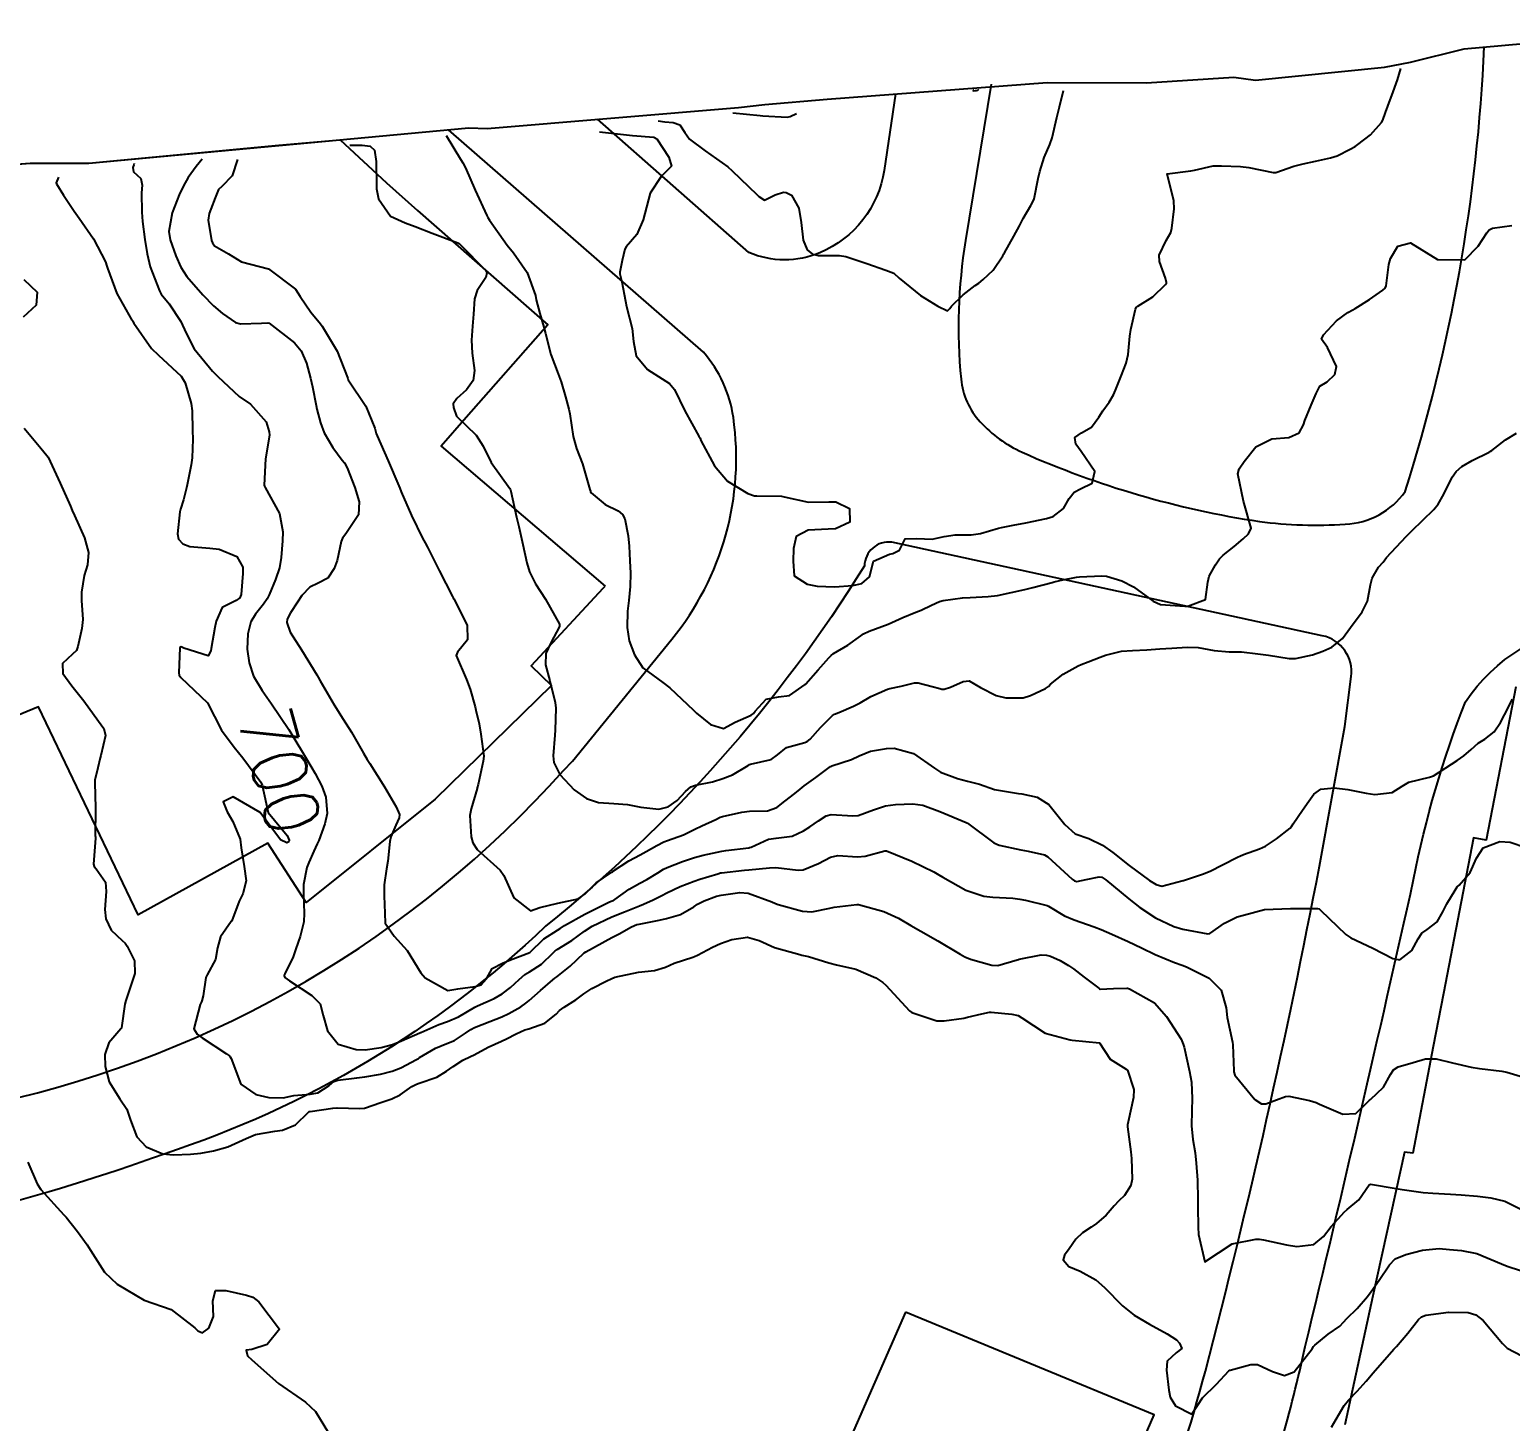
# Model space of a CAD drawing. Header units: metres. Extents: x 286371 to 293043, y 7462578 to 7466404.
# Drawn here: x 291267 to 291376, y 7463682.2 to 7463784.6 of the extents above; entities that cross this region are included whole.
import ezdxf
from ezdxf.enums import TextEntityAlignment as Align

# ---------------------------------------------------------------- set-up
doc = ezdxf.new("R2010")
doc.units = ezdxf.units.M
doc.header["$MEASUREMENT"] = 0
for name, color, linetype in [('Area', 45, 'Continuous'), ('Cotas', 45, 'Continuous'), ('Curvas de Nivel 1m', 11, 'Continuous'), ('Curvas de Nivel 5m', 15, 'Continuous'), ('Edificações', 30, 'Continuous'), ('Vias primárias', 230, 'Continuous')]:
    doc.layers.add(name, color=color, linetype=linetype)
doc.styles.add('Style-STANDARD', font='STANDARD.shx')

msp = doc.modelspace()

# ---------------------------------------------------------------- linework, layer by layer
at = {"layer": 'Area'}
msp.add_polyline3d([(291177.99, 7463755.3, 720.68), (291195.44, 7463761.86, 708.44), (291198.06, 7463763.3, 708.47), (291201.46, 7463764.35, 708.43), (291210.05, 7463766.43, 708.09), (291220.2, 7463768.54, 711.62), (291235.73, 7463771.09, 707.14), (291245.1, 7463772.67, 703.83), (291251.28, 7463773.48, 703.23), (291267.05, 7463774.76, 705.92), (291271.36, 7463774.76, 703.88), (291299.34, 7463777.35, 695.98), (291300.67, 7463777.3, 695.84), (291319.17, 7463778.84, 693.66), (291321.1, 7463779.07, 693.62), (291325.69, 7463779.45, 693.62), (291341.89, 7463780.68, 694.04), (291349.18, 7463780.66, 699.95), (291355.61, 7463781.08, 694.32), (291357.21, 7463780.85, 694.35), (291366.71, 7463781.82, 704.89), (291368.6, 7463782.18, 695.73), (291372.57, 7463783.17, 702), (291388.48, 7463784.57, 697.97)], dxfattribs=at)
at = {"layer": 'Curvas de Nivel 1m', "flags": 128}
for points, elevation in [([(291313.26, 7463777.85), (291313.76, 7463777.79), (291314.35, 7463777.73), (291314.85, 7463777.58), (291315.23, 7463777.01), (291315.57, 7463776.51), (291316.72, 7463775.65), (291318.38, 7463774.47), (291318.7, 7463774.19), (291320.53, 7463772.44), (291320.67, 7463772.3), (291321.08, 7463772.02), (291321.86, 7463772.42), (291322.47, 7463772.61), (291322.68, 7463772.6), (291323.07, 7463772.4), (291323.6, 7463771.45), (291323.79, 7463770.39), (291323.92, 7463769.09), (291324.21, 7463768.38), (291324.61, 7463768.05), (291325.02, 7463767.96), (291326.61, 7463767.95), (291327.06, 7463767.89), (291328.6, 7463767.37), (291330.02, 7463766.87), (291330.59, 7463766.66), (291330.98, 7463766.28), (291332.57, 7463765.02), (291333.83, 7463764.24), (291334.55, 7463763.89), (291334.72, 7463764.05), (291334.84, 7463764.22), (291335.7, 7463765.07), (291336.58, 7463765.74), (291336.84, 7463765.93), (291337.18, 7463766.19), (291337.9, 7463766.87), (291338.61, 7463767.93), (291338.69, 7463768.08), (291338.74, 7463768.16), (291339.42, 7463769.37), (291339.85, 7463770.15), (291340.12, 7463770.67), (291340.67, 7463771.64), (291340.85, 7463771.96), (291340.92, 7463772.13), (291341.22, 7463773.61), (291341.33, 7463774.13), (291341.67, 7463775.17), (291342.07, 7463776.11), (291342.25, 7463776.6), (291342.6, 7463778.11), (291342.78, 7463778.89), (291343.09, 7463780.09)], 694), ([(291336.49, 7463780.13), (291336.45, 7463780.11), (291336.44, 7463780.08), (291336.57, 7463780.09), (291336.68, 7463780.09), (291336.79, 7463780.11), (291336.83, 7463780.16), (291336.84, 7463780.19)], 693), ([(291318.76, 7463778.46), (291320.76, 7463778.26), (291320.95, 7463778.24), (291322.76, 7463778.14), (291322.98, 7463778.18), (291323.43, 7463778.39)], 693), ([(291297.67, 7463776.79), (291298.72, 7463775.05), (291298.88, 7463774.77), (291299.08, 7463774.4), (291299.79, 7463772.76), (291300.66, 7463770.89), (291300.72, 7463770.74), (291300.84, 7463770.56), (291302.15, 7463768.72), (291302.61, 7463768.15), (291303.62, 7463766.7), (291304.23, 7463765.02), (291304.28, 7463764.69), (291304.54, 7463763.69), (291304.85, 7463762.68), (291304.96, 7463762.23), (291305.36, 7463760.67), (291305.89, 7463759.25), (291306.12, 7463758.66), (291306.45, 7463757.57), (291306.69, 7463756.65), (291306.77, 7463756.31), (291307.01, 7463754.65), (291307.26, 7463753.77), (291307.68, 7463752.63), (291308.24, 7463750.74), (291308.27, 7463750.63), (291308.29, 7463750.57), (291308.34, 7463750.49), (291309.35, 7463749.63), (291310.32, 7463749.18), (291310.64, 7463748.91), (291310.8, 7463748.59), (291311.05, 7463747.33), (291311.12, 7463746.58), (291311.18, 7463745.49), (291311.22, 7463744.58), (291311.21, 7463743.61), (291311.09, 7463742.58), (291311, 7463741.79), (291310.97, 7463740.58), (291311.13, 7463739.62), (291311.52, 7463738.57), (291312.14, 7463737.62), (291313.59, 7463736.54), (291314.12, 7463736.16), (291315.87, 7463734.51), (291316.09, 7463734.3), (291317.12, 7463733.45), (291318.07, 7463733.17), (291318.92, 7463733.62), (291320.09, 7463734.14), (291320.28, 7463734.26), (291320.4, 7463734.44), (291321.21, 7463735.33), (291322.11, 7463735.49), (291322.91, 7463735.6), (291324.07, 7463736.39), (291324.1, 7463736.41), (291324.12, 7463736.44), (291325.03, 7463737.48), (291325.81, 7463738.36), (291325.98, 7463738.54), (291326.16, 7463738.67), (291327.22, 7463739.29), (291328.18, 7463739.98), (291328.37, 7463740.13), (291328.78, 7463740.32), (291330.19, 7463740.84), (291331.26, 7463741.33), (291332.21, 7463741.73), (291332.6, 7463741.86), (291333.37, 7463742.24), (291333.95, 7463742.5), (291334.22, 7463742.57), (291335.66, 7463742.77), (291336.22, 7463742.81), (291337.53, 7463742.87), (291338.23, 7463742.95), (291339.22, 7463743.16), (291340.23, 7463743.39), (291340.83, 7463743.53), (291342.24, 7463743.91), (291342.39, 7463743.95), (291343.04, 7463744.09), (291344.03, 7463744.29), (291344.25, 7463744.31), (291345.91, 7463744.39), (291346.25, 7463744.36), (291347.37, 7463744.03), (291348.24, 7463743.58), (291349.68, 7463742.54), (291350.22, 7463742.28), (291352.01, 7463742.16), (291352.22, 7463742.17), (291353.52, 7463742.64), (291353.71, 7463743.93), (291353.81, 7463744.38), (291354.26, 7463745.21), (291354.55, 7463745.64), (291354.83, 7463745.92), (291355.65, 7463746.54), (291356.29, 7463747.11), (291356.69, 7463747.49), (291356.88, 7463747.89), (291356.33, 7463749.89), (291355.92, 7463751.9), (291356.01, 7463752.26), (291356.38, 7463752.81), (291357.23, 7463753.88), (291358.4, 7463754.48), (291359.66, 7463754.58), (291360.41, 7463754.91), (291360.73, 7463755.51), (291360.84, 7463755.82), (291361.3, 7463756.95), (291361.66, 7463757.81), (291361.93, 7463758.34), (291362.47, 7463758.67), (291363.05, 7463759.21), (291363.16, 7463759.78), (291362.51, 7463761.2), (291362.07, 7463761.8), (291362.2, 7463762.12), (291362.52, 7463762.46), (291363.17, 7463763.15), (291364, 7463763.77), (291364.36, 7463763.95), (291364.55, 7463764.05), (291365.59, 7463764.72), (291366.57, 7463765.4), (291366.75, 7463765.55), (291366.82, 7463765.73), (291367.02, 7463767.3), (291367.13, 7463767.73), (291367.69, 7463768.65), (291368.62, 7463768.88), (291370.6, 7463767.67), (291372.6, 7463767.64), (291373.6, 7463768.65), (291374.23, 7463769.62), (291374.41, 7463769.85), (291374.64, 7463769.96), (291376.07, 7463770.16)], 696), ([(291290.58, 7463776.06), (291291.49, 7463776.07), (291292.08, 7463775.99), (291292.38, 7463775.7), (291292.52, 7463774.87), (291292.53, 7463773.03), (291292.53, 7463772.87), (291292.67, 7463772.12), (291293.56, 7463770.85), (291294.65, 7463770.36), (291295.37, 7463770.1), (291296.64, 7463769.61), (291298.51, 7463768.9), (291298.62, 7463768.83), (291298.7, 7463768.77), (291300.59, 7463766.85), (291300.65, 7463766.74), (291300.66, 7463766.67), (291300.58, 7463766.33), (291299.94, 7463765.38), (291299.75, 7463764.76), (291299.66, 7463763.63), (291299.59, 7463762.76), (291299.53, 7463761.74), (291299.57, 7463760.76), (291299.74, 7463759.49), (291299.65, 7463758.76), (291299.15, 7463758.07), (291298.44, 7463757.43), (291298.18, 7463757.04), (291298.19, 7463756.78), (291298.42, 7463756.14), (291299.87, 7463754.75), (291300.39, 7463753.94), (291300.97, 7463752.74), (291302.35, 7463750.81), (291302.4, 7463750.71), (291302.43, 7463750.63), (291302.84, 7463748.71), (291303, 7463748.01), (291303.31, 7463746.7), (291303.6, 7463745.36), (291303.79, 7463744.69), (291304.24, 7463743.8), (291304.97, 7463742.67), (291306.01, 7463740.84), (291306.01, 7463740.66), (291305.37, 7463739.47), (291304.99, 7463738.67), (291304.98, 7463737.84), (291305.28, 7463736.67), (291305.69, 7463735.07), (291305.74, 7463734.66), (291305.69, 7463733.04), (291305.66, 7463732.66), (291305.54, 7463731.16), (291305.59, 7463730.66), (291306.02, 7463729.79), (291307.08, 7463728.64), (291307.99, 7463728.01), (291308.88, 7463727.72), (291309.99, 7463727.64), (291311, 7463727.57), (291311.99, 7463727.38), (291313.3, 7463727.23), (291313.99, 7463727.39), (291314.65, 7463727.86), (291315.27, 7463728.52), (291315.65, 7463728.87), (291316.01, 7463729), (291317.25, 7463729.25), (291318.02, 7463729.48), (291318.73, 7463729.76), (291319.87, 7463730.45), (291319.97, 7463730.51), (291320.04, 7463730.53), (291321.58, 7463730.88), (291322.05, 7463731.23), (291322.69, 7463731.76), (291324.06, 7463732.14), (291324.23, 7463732.21), (291324.44, 7463732.38), (291325.2, 7463733.24), (291326.09, 7463734.12), (291326.23, 7463734.21), (291326.54, 7463734.35), (291327.62, 7463734.81), (291328.11, 7463735.06), (291328.91, 7463735.52), (291330.12, 7463736.06), (291330.3, 7463736.11), (291331.13, 7463736.28), (291332.13, 7463736.51), (291332.38, 7463736.51), (291333.43, 7463736.24), (291333.99, 7463736.1), (291334.12, 7463736.06), (291334.29, 7463736.06), (291334.77, 7463736.21), (291335.7, 7463736.63), (291336.13, 7463736.68), (291336.98, 7463736.18), (291338.12, 7463735.59), (291338.84, 7463735.43), (291340.11, 7463735.43), (291340.66, 7463735.58), (291341.75, 7463736.11), (291341.97, 7463736.26), (291342.13, 7463736.42), (291343.06, 7463737.17), (291344.15, 7463737.77), (291344.37, 7463737.86), (291344.89, 7463738.06), (291345.79, 7463738.42), (291346.16, 7463738.55), (291347.35, 7463738.84), (291348.17, 7463738.9), (291349.22, 7463738.95), (291350.17, 7463739.03), (291351.06, 7463739.08), (291352.17, 7463739.15), (291353, 7463739.11), (291354.17, 7463738.91), (291355.27, 7463738.8), (291356.17, 7463738.79), (291357.39, 7463738.66), (291358.16, 7463738.56), (291359.68, 7463738.32), (291360.16, 7463738.31), (291361.39, 7463738.59), (291362.17, 7463738.84), (291362.83, 7463739.14), (291363.6, 7463739.78), (291364.2, 7463740.58), (291365.05, 7463741.75), (291365.45, 7463742.52), (291365.67, 7463743.74), (291365.78, 7463744.21), (291366.26, 7463745.04), (291366.59, 7463745.41), (291366.85, 7463745.73), (291368.3, 7463747.28), (291368.72, 7463747.7), (291370.33, 7463749.28), (291370.65, 7463749.67), (291371.07, 7463750.39), (291371.68, 7463751.65), (291371.96, 7463752.06), (291372.38, 7463752.43), (291373.14, 7463752.87), (291374.39, 7463753.48), (291374.48, 7463753.53), (291374.59, 7463753.61), (291375.6, 7463754.4), (291376.41, 7463754.89)], 697), ([(291279.72, 7463775.05), (291279.27, 7463774.5), (291278.69, 7463773.69), (291278.34, 7463773.08), (291278.01, 7463772.42), (291277.49, 7463771.1), (291277.26, 7463769.73), (291277.35, 7463769.1), (291277.77, 7463767.93), (291278.15, 7463767.09), (291278.58, 7463766.4), (291279.75, 7463765.07), (291280.55, 7463764.25), (291281.2, 7463763.7), (291282.17, 7463763.03), (291282.53, 7463762.92), (291284.07, 7463762.99), (291284.53, 7463763.01), (291284.64, 7463762.98), (291286.51, 7463761.53), (291286.98, 7463760.95), (291287.39, 7463760.03), (291287.69, 7463758.94), (291287.82, 7463758.3), (291288.09, 7463756.93), (291288.15, 7463756.65), (291288.41, 7463755.65), (291288.68, 7463754.92), (291289.31, 7463753.84), (291290.02, 7463752.9), (291290.17, 7463752.7), (291290.37, 7463752.33), (291290.95, 7463750.89), (291291.27, 7463749.83), (291291.21, 7463748.89), (291290.29, 7463747.48), (291290.03, 7463747.16), (291289.94, 7463746.91), (291289.64, 7463745.53), (291289.43, 7463744.92), (291288.95, 7463744.22), (291288.24, 7463743.86), (291287.63, 7463743.55), (291287.04, 7463742.95), (291286.72, 7463742.45), (291286.2, 7463741.66), (291285.97, 7463741.2), (291285.93, 7463740.97), (291286.18, 7463740.26), (291287.01, 7463738.95), (291288.14, 7463737.11), (291288.24, 7463736.93), (291288.4, 7463736.66), (291289.42, 7463734.91), (291290.09, 7463733.85), (291290.69, 7463732.9), (291291.59, 7463731.34), (291291.86, 7463730.88), (291292.04, 7463730.59), (291293.12, 7463728.86), (291293.98, 7463727.39), (291294.23, 7463726.84), (291294.21, 7463726.6), (291293.96, 7463726.06), (291293.6, 7463725.2), (291293.51, 7463724.85), (291293.36, 7463723.41), (291293.28, 7463722.85), (291293.09, 7463721.66), (291293.11, 7463720.86), (291293.15, 7463719.57), (291293.18, 7463718.85), (291293.84, 7463717.88), (291294.8, 7463716.83), (291295.8, 7463715.2), (291296.12, 7463714.81), (291297.78, 7463713.88), (291298.53, 7463714.02), (291299.79, 7463714.18), (291300.23, 7463714.3), (291300.64, 7463714.74), (291301.04, 7463715.5), (291301.81, 7463715.9), (291302.39, 7463716.14), (291303.82, 7463716.69), (291304.84, 7463717.68), (291305.85, 7463718.33), (291306.06, 7463718.46), (291306.37, 7463718.66), (291307.87, 7463719.5), (291309.68, 7463720.4), (291309.88, 7463720.49), (291309.96, 7463720.52), (291310.08, 7463720.59), (291311.12, 7463721.35), (291311.9, 7463721.79), (291312.42, 7463722.05), (291313.24, 7463722.54), (291313.65, 7463722.81), (291313.92, 7463722.94), (291315.06, 7463723.38), (291315.93, 7463723.67), (291316.58, 7463723.85), (291317.94, 7463724.13), (291318.23, 7463724.18), (291319.94, 7463724.39), (291319.98, 7463724.4), (291320.09, 7463724.44), (291321.37, 7463725.01), (291321.95, 7463725.09), (291323.12, 7463725.24), (291323.96, 7463725.64), (291324.41, 7463725.94), (291325.06, 7463726.37), (291325.61, 7463726.73), (291325.98, 7463726.84), (291327.59, 7463726.73), (291327.98, 7463726.76), (291329.1, 7463727.19), (291329.99, 7463727.48), (291330.72, 7463727.56), (291331.99, 7463727.63), (291332.72, 7463727.52), (291333.99, 7463727.06), (291335.93, 7463726.25), (291335.97, 7463726.23), (291335.99, 7463726.22), (291336.02, 7463726.2), (291337.95, 7463724.76), (291338.36, 7463724.58), (291339.94, 7463724.24), (291340.47, 7463724.13), (291341.68, 7463723.86), (291341.93, 7463723.72), (291343.73, 7463722.08), (291343.9, 7463721.95), (291344.06, 7463721.92), (291344.76, 7463722.06), (291345.71, 7463722.25), (291345.91, 7463722.22), (291346.19, 7463722.04), (291347.88, 7463720.64), (291348.69, 7463720), (291349.86, 7463719.24), (291351.21, 7463718.6), (291351.85, 7463718.41), (291353.71, 7463718.06), (291353.85, 7463718.09), (291354.92, 7463718.85), (291355.87, 7463719.32), (291356.32, 7463719.43), (291357.87, 7463719.86), (291359.79, 7463719.92), (291359.88, 7463719.92), (291361.77, 7463719.92), (291361.88, 7463719.89), (291361.99, 7463719.8), (291363.85, 7463718.01), (291364.22, 7463717.77), (291365.83, 7463717), (291367.31, 7463716.24), (291367.82, 7463716.15), (291368.7, 7463716.83), (291369.18, 7463717.69), (291369.44, 7463718.1), (291369.85, 7463718.37), (291370.58, 7463718.95), (291370.99, 7463719.67), (291371.29, 7463720.26), (291371.9, 7463721.28), (291372.05, 7463721.51), (291372.19, 7463721.65), (291372.99, 7463722.56), (291373.48, 7463723.63), (291373.95, 7463724.38), (291375.19, 7463724.84), (291375.95, 7463724.81), (291377.09, 7463724.42)], 699), ([(291282.3, 7463775.02), (291281.91, 7463773.82), (291281.16, 7463773.04), (291280.91, 7463772.81), (291280.67, 7463772.19), (291280.35, 7463771.36), (291280.22, 7463771.05), (291280.14, 7463770.55), (291280.39, 7463769.05), (291280.46, 7463768.89), (291280.62, 7463768.66), (291281.65, 7463768.08), (291282.6, 7463767.48), (291284.59, 7463766.98), (291286.57, 7463765.47), (291286.93, 7463764.95), (291287.71, 7463763.78), (291288.41, 7463762.93), (291288.53, 7463762.77), (291289.65, 7463760.91), (291290.39, 7463758.97), (291290.42, 7463758.9), (291290.46, 7463758.81), (291291.76, 7463756.87), (291292.41, 7463755.25), (291292.51, 7463754.86), (291292.58, 7463754.68), (291293.39, 7463752.85), (291294.17, 7463751.01), (291294.24, 7463750.84), (291294.34, 7463750.57), (291295.11, 7463748.82), (291295.93, 7463747.17), (291296.12, 7463746.81), (291296.28, 7463746.5), (291297.15, 7463744.79), (291298.13, 7463742.87), (291298.18, 7463742.78), (291298.22, 7463742.7), (291299.21, 7463740.76), (291299.24, 7463739.69), (291298.49, 7463738.77), (291298.4, 7463738.54), (291299.15, 7463736.76), (291299.42, 7463736.05), (291299.79, 7463734.75), (291299.85, 7463734.51), (291300.08, 7463733.5), (291300.21, 7463732.74), (291300.42, 7463731.13), (291300.39, 7463730.75), (291300.01, 7463729.05), (291299.95, 7463728.81), (291299.94, 7463728.76), (291299.5, 7463727.25), (291299.41, 7463726.76), (291299.51, 7463725.2), (291299.62, 7463724.76), (291299.94, 7463724.26), (291301.64, 7463722.73), (291301.91, 7463722.34), (291302.65, 7463720.71), (291303.87, 7463719.74), (291304.56, 7463720), (291305.88, 7463720.31), (291307.37, 7463720.63), (291307.89, 7463721), (291308.7, 7463721.81), (291309.85, 7463722.6), (291309.89, 7463722.62), (291309.91, 7463722.64), (291311.09, 7463723.42), (291311.93, 7463723.88), (291312.38, 7463724.11), (291313.16, 7463724.55), (291313.67, 7463724.82), (291313.95, 7463724.92), (291315.12, 7463725.35), (291315.96, 7463725.76), (291316.47, 7463726), (291317.5, 7463726.48), (291317.82, 7463726.64), (291317.98, 7463726.69), (291319.42, 7463727.01), (291319.98, 7463727.07), (291321.3, 7463727.11), (291321.99, 7463727.35), (291322.59, 7463727.81), (291323.32, 7463728.39), (291323.7, 7463728.7), (291324.01, 7463728.95), (291324.85, 7463729.55), (291325.94, 7463730.36), (291326, 7463730.39), (291326.03, 7463730.41), (291327.48, 7463730.89), (291328.05, 7463731.16), (291328.87, 7463731.49), (291330.06, 7463731.7), (291330.63, 7463731.71), (291332.05, 7463731.33), (291333.58, 7463730.24), (291334.03, 7463729.96), (291335.29, 7463729.48), (291336.02, 7463729.28), (291336.89, 7463729.06), (291338.01, 7463728.67), (291339.77, 7463728.37), (291340.01, 7463728.35), (291341.15, 7463728.12), (291342, 7463727.57), (291343.19, 7463726.09), (291343.95, 7463725.42), (291344.95, 7463725.06), (291345.94, 7463724.59), (291346.72, 7463724.03), (291347.92, 7463723.09), (291349.41, 7463721.99), (291349.9, 7463721.68), (291350.31, 7463721.57), (291351.79, 7463721.96), (291351.88, 7463721.98), (291351.9, 7463721.99), (291353.38, 7463722.46), (291353.92, 7463722.7), (291354.72, 7463723.12), (291355.93, 7463723.73), (291356.05, 7463723.78), (291356.33, 7463723.89), (291357.51, 7463724.3), (291357.94, 7463724.51), (291358.76, 7463725.05), (291359.76, 7463725.84), (291359.85, 7463725.95), (291359.97, 7463726.14), (291360.66, 7463727.15), (291361.13, 7463727.82), (291361.5, 7463728.32), (291362.01, 7463728.71), (291362.99, 7463728.81), (291364.01, 7463728.68), (291365.35, 7463728.4), (291366, 7463728.31), (291367.27, 7463728.46), (291368.01, 7463728.92), (291368.5, 7463729.22), (291370.02, 7463729.58), (291370.3, 7463729.68), (291372.04, 7463730.81), (291372.53, 7463731.15), (291373.08, 7463731.63), (291373.6, 7463732.08), (291374.07, 7463732.37), (291374.76, 7463732.92), (291375.23, 7463733.6), (291375.52, 7463734.16), (291376.11, 7463735.33)], 698), ([(291269.13, 7463773.71), (291268.97, 7463773.3), (291268.98, 7463773.23), (291269.51, 7463772.39), (291270.28, 7463771.21), (291270.65, 7463770.71), (291271.71, 7463769.19), (291272.6, 7463767.5), (291272.7, 7463767.17), (291272.74, 7463767.02), (291273.42, 7463765.16), (291274.53, 7463763.21), (291274.58, 7463763.14), (291274.69, 7463762.98), (291275.97, 7463761.12), (291276.5, 7463760.63), (291278.17, 7463759.09), (291278.46, 7463758.6), (291278.91, 7463757.08), (291278.97, 7463756.53), (291278.99, 7463755.08), (291279.03, 7463754.44), (291278.98, 7463753.08), (291278.89, 7463752.55), (291278.6, 7463751.08), (291278.55, 7463750.87), (291278.33, 7463749.98), (291278.12, 7463749.29), (291278.07, 7463749.09), (291277.89, 7463747.49), (291277.97, 7463747.09), (291278.28, 7463746.74), (291278.79, 7463746.56), (291280.27, 7463746.43), (291280.97, 7463746.35), (291282.27, 7463745.82), (291282.69, 7463745.02), (291282.71, 7463744.56), (291282.58, 7463743.02), (291282.47, 7463742.77), (291282.22, 7463742.58), (291281.19, 7463742.06), (291280.73, 7463741.05), (291280.65, 7463740.58), (291280.37, 7463739.05), (291280.34, 7463738.87), (291280.16, 7463738.5), (291278.35, 7463739.08), (291278.17, 7463739.16), (291278.1, 7463739.15), (291278.07, 7463739.09), (291277.98, 7463737.25), (291278.01, 7463737.09), (291278.13, 7463736.91), (291280.1, 7463735.05), (291281.12, 7463733.04), (291282.06, 7463731.8), (291282.71, 7463731.01), (291284.02, 7463729.21), (291284.12, 7463728.99), (291284.15, 7463728.86), (291284.56, 7463726.99), (291285.95, 7463725.29), (291286.11, 7463724.96), (291286.09, 7463724.82), (291285.94, 7463724.76), (291285.47, 7463724.97), (291283.98, 7463726.99), (291282, 7463728.13), (291281.26, 7463727.77), (291281.54, 7463727.03), (291281.97, 7463726.32), (291282.51, 7463725.02), (291282.57, 7463724.39), (291282.81, 7463723.01), (291282.95, 7463721.96), (291282.69, 7463721.01), (291282.42, 7463720.47), (291281.9, 7463719.02), (291281.88, 7463718.99), (291281.85, 7463718.96), (291281.05, 7463717.83), (291280.84, 7463717.04), (291280.68, 7463716.18), (291280.08, 7463715.05), (291279.99, 7463714.85), (291279.77, 7463713.49), (291279.69, 7463713.13), (291279.66, 7463713.06), (291279.56, 7463712.85), (291279.1, 7463711.07), (291279.35, 7463710.69), (291279.72, 7463710.41), (291281.49, 7463709.24), (291281.71, 7463709.09), (291281.77, 7463709.02), (291281.83, 7463708.9), (291282.55, 7463707.01), (291283.66, 7463706.24), (291284.62, 7463706.02), (291285.66, 7463706), (291286.45, 7463706.16), (291287.66, 7463706.27), (291288.23, 7463706.36), (291289.06, 7463706.91), (291289.39, 7463707.2), (291289.68, 7463707.29), (291291.1, 7463707.47), (291291.68, 7463707.54), (291292.82, 7463707.73), (291293.69, 7463707.95), (291294.33, 7463708.2), (291295.48, 7463708.82), (291295.62, 7463708.9), (291295.71, 7463708.95), (291296.88, 7463709.64), (291297.72, 7463709.98), (291298.28, 7463710.22), (291299.08, 7463710.76), (291299.47, 7463711.02), (291299.74, 7463711.16), (291300.87, 7463711.62), (291301.75, 7463711.96), (291302.28, 7463712.19), (291303.16, 7463712.7), (291303.51, 7463712.95), (291303.77, 7463713.16), (291304.59, 7463713.88), (291305.5, 7463714.67), (291305.66, 7463714.8), (291305.8, 7463714.9), (291306.78, 7463715.68), (291307.78, 7463716.64), (291307.81, 7463716.65), (291307.82, 7463716.67), (291307.93, 7463716.73), (291309.84, 7463717.78), (291310.38, 7463718.06), (291311.29, 7463718.57), (291311.69, 7463718.74), (291311.86, 7463718.78), (291313.34, 7463719.06), (291313.86, 7463719.18), (291314.89, 7463719.49), (291315.88, 7463720.05), (291316.15, 7463720.23), (291316.65, 7463720.49), (291317.54, 7463720.82), (291317.89, 7463720.9), (291319.26, 7463721.09), (291319.89, 7463721.04), (291321.62, 7463720.42), (291321.88, 7463720.29), (291322.08, 7463720.22), (291323.87, 7463719.72), (291324.57, 7463719.67), (291325.88, 7463719.94), (291326.22, 7463720.01), (291327.88, 7463720.21), (291327.99, 7463720.21), (291329.87, 7463719.69), (291330.94, 7463719.2), (291331.85, 7463718.68), (291332.58, 7463718.25), (291333.83, 7463717.54), (291335.47, 7463716.56), (291335.82, 7463716.37), (291336.25, 7463716.2), (291337.81, 7463715.75), (291338.24, 7463715.73), (291339.67, 7463716.15), (291339.78, 7463716.18), (291339.81, 7463716.19), (291341.43, 7463716.51), (291341.82, 7463716.5), (291342.13, 7463716.42), (291342.84, 7463716.09), (291343.45, 7463715.72), (291343.81, 7463715.48), (291344.61, 7463714.88), (291345.69, 7463714.05), (291345.74, 7463714.01), (291345.78, 7463714), (291346.77, 7463714.03), (291347.74, 7463714.06), (291347.78, 7463714.06), (291347.93, 7463714.01), (291349.77, 7463712.98), (291350.67, 7463711.97), (291351.73, 7463710.32), (291351.89, 7463709.95), (291351.96, 7463709.71), (291352.36, 7463707.94), (291352.49, 7463707.14), (291352.55, 7463705.94), (291352.52, 7463705.07), (291352.5, 7463703.94), (291352.6, 7463702.93), (291352.77, 7463701.94), (291352.85, 7463701.2), (291352.93, 7463699.94), (291352.97, 7463698.52), (291352.97, 7463697.94), (291352.98, 7463696.48), (291353.02, 7463695.94), (291353.47, 7463693.93), (291355.49, 7463695.26), (291357.24, 7463695.61), (291357.5, 7463695.6), (291357.8, 7463695.56), (291359.49, 7463695.17), (291360.25, 7463695.06), (291361.5, 7463695.21), (291362.2, 7463695.79), (291362.78, 7463696.52), (291363.53, 7463697.37), (291363.72, 7463697.58), (291363.96, 7463697.77), (291364.81, 7463698.49), (291365.56, 7463699.6), (291365.66, 7463699.64), (291367.56, 7463699.33), (291368.01, 7463699.25), (291369.55, 7463699.03), (291370.26, 7463698.97), (291371.55, 7463698.9), (291372.34, 7463698.85), (291373.55, 7463698.75), (291374.52, 7463698.64), (291375.55, 7463698.39), (291377.22, 7463697.57)], 701), ([(291266.58, 7463766.19), (291267.57, 7463765.25), (291267.49, 7463764.31), (291266.54, 7463763.42)], 702), ([(291266.61, 7463755.26), (291267.85, 7463753.78), (291268.29, 7463753.24), (291268.38, 7463753.11), (291269.27, 7463751.22), (291270.02, 7463749.51), (291270.14, 7463749.21), (291270.31, 7463748.83), (291271.05, 7463747.19), (291271.34, 7463746.11), (291271.27, 7463745.19), (291271.02, 7463744.41), (291270.83, 7463743.2), (291270.84, 7463742.57), (291270.92, 7463741.19), (291270.86, 7463740.52), (291270.56, 7463739.2), (291270.45, 7463738.91), (291270.16, 7463738.62), (291269.42, 7463737.94), (291269.46, 7463737.21), (291270.12, 7463736.31), (291270.99, 7463735.19), (291272.08, 7463733.7), (291272.48, 7463733.17), (291272.59, 7463732.64), (291272.25, 7463731.17), (291272.21, 7463731.01), (291272.03, 7463730.28), (291271.82, 7463729.37), (291271.8, 7463729.18), (291271.86, 7463727.3), (291271.86, 7463727.18), (291271.84, 7463725.29), (291271.86, 7463725.18), (291271.87, 7463725.09), (291271.72, 7463723.18), (291271.75, 7463723.01), (291271.92, 7463722.83), (291272.6, 7463721.86), (291272.64, 7463721.17), (291272.54, 7463719.84), (291272.61, 7463719.17), (291273.01, 7463718.33), (291273.83, 7463717.56), (291274.04, 7463717.36), (291274.19, 7463717.15), (291274.73, 7463716.06), (291274.75, 7463715.14), (291274.23, 7463713.6), (291274.08, 7463713.15), (291274.03, 7463712.88), (291273.78, 7463711.15), (291273.77, 7463711.12), (291273.73, 7463711.08), (291272.85, 7463710.04), (291272.54, 7463709.17), (291272.57, 7463708.29), (291272.86, 7463707.17), (291273.66, 7463705.92), (291274.17, 7463705.15), (291274.44, 7463704.34), (291274.91, 7463703.13), (291275.6, 7463702.4), (291276.82, 7463701.88), (291277.59, 7463701.79), (291278.84, 7463701.84), (291279.6, 7463701.92), (291280.55, 7463702.1), (291281.6, 7463702.39), (291282.95, 7463703.01), (291283.62, 7463703.29), (291285.05, 7463703.55), (291285.62, 7463703.62), (291286.58, 7463704), (291287.52, 7463704.94), (291287.59, 7463704.99), (291287.65, 7463705), (291289.33, 7463705.23), (291289.65, 7463705.27), (291291.32, 7463705.21), (291291.65, 7463705.24), (291292.86, 7463705.65), (291293.66, 7463705.91), (291294.28, 7463706.22), (291295.14, 7463706.82), (291295.48, 7463707.01), (291295.68, 7463707.08), (291296.97, 7463707.51), (291297.69, 7463707.96), (291298.17, 7463708.31), (291298.88, 7463708.77), (291299.44, 7463709.03), (291299.71, 7463709.15), (291300.75, 7463709.71), (291301.73, 7463710.17), (291302.11, 7463710.34), (291302.81, 7463710.71), (291303.44, 7463710.99), (291303.74, 7463711.08), (291304.93, 7463711.49), (291305.76, 7463712.16), (291306, 7463712.42), (291306.35, 7463712.66), (291307.2, 7463713.21), (291307.78, 7463713.64), (291308.37, 7463714.04), (291309.48, 7463714.61), (291309.8, 7463714.76), (291310.06, 7463714.86), (291311.8, 7463715.24), (291312.98, 7463715.37), (291313.81, 7463715.6), (291314.44, 7463715.89), (291315.82, 7463716.33), (291315.94, 7463716.38), (291316.15, 7463716.5), (291317.25, 7463717.07), (291317.84, 7463717.34), (291318.67, 7463717.64), (291319.84, 7463717.82), (291320.7, 7463717.57), (291321.83, 7463717.06), (291323.68, 7463716.53), (291323.83, 7463716.5), (291324.32, 7463716.38), (291325.81, 7463715.92), (291326.37, 7463715.78), (291327.8, 7463715.46), (291329.27, 7463714.83), (291329.79, 7463714.49), (291330.01, 7463714.29), (291331.76, 7463712.39), (291331.92, 7463712.26), (291333.75, 7463711.67), (291334.31, 7463711.66), (291335.75, 7463711.86), (291336.03, 7463711.92), (291337.07, 7463712.18), (291337.63, 7463712.3), (291337.76, 7463712.3), (291339.28, 7463712.15), (291339.75, 7463712.05), (291340.02, 7463711.87), (291341.73, 7463710.75), (291343.56, 7463710.25), (291343.73, 7463710.23), (291345.72, 7463710.05), (291346.51, 7463708.84), (291347.7, 7463708.11), (291347.74, 7463708.07), (291347.78, 7463708.02), (291348.26, 7463706.6), (291348.23, 7463706.01), (291347.85, 7463704.23), (291347.8, 7463704.02), (291347.79, 7463703.86), (291348.03, 7463702.02), (291348.09, 7463701.53), (291348.13, 7463700.02), (291348.04, 7463699.54), (291347.56, 7463698.82), (291347.16, 7463698.42), (291346.81, 7463698.04), (291346.21, 7463697.36), (291345.52, 7463696.75), (291345.11, 7463696.47), (291344.49, 7463696.07), (291343.99, 7463695.59), (291343.5, 7463694.88), (291343.16, 7463694.42), (291343.05, 7463694.09), (291343.47, 7463693.58), (291344.3, 7463693.24), (291345.45, 7463692.6), (291346.09, 7463692.04), (291347.42, 7463690.69), (291348.27, 7463690.01), (291349.4, 7463689.34), (291350.72, 7463688.64), (291351.39, 7463688.2), (291351.61, 7463687.96), (291351.78, 7463687.55), (291351.37, 7463687.24), (291350.71, 7463686.63), (291350.65, 7463685.97), (291350.82, 7463684.48), (291350.93, 7463683.97), (291351.31, 7463683.33), (291352.53, 7463682.72), (291353.32, 7463683.93), (291354.34, 7463684.92), (291355.24, 7463685.91), (291355.31, 7463685.95), (291355.35, 7463685.97), (291356.86, 7463686.38), (291357.36, 7463686.37), (291358.46, 7463685.86), (291359.35, 7463685.56), (291360.05, 7463685.83), (291361.38, 7463687.53), (291361.48, 7463687.7), (291361.57, 7463687.8), (291362.56, 7463688.62), (291363.41, 7463689.21), (291363.69, 7463689.49), (291363.94, 7463689.77), (291364.68, 7463690.5), (291365.44, 7463691.38), (291365.72, 7463691.74), (291366.3, 7463692.57), (291367.06, 7463693.72), (291367.48, 7463694.16), (291368.26, 7463694.48), (291369.49, 7463694.8), (291370.72, 7463694.9), (291371.49, 7463694.84), (291372.37, 7463694.77), (291373.49, 7463694.54), (291375.3, 7463693.78), (291375.48, 7463693.7), (291375.79, 7463693.59), (291377.47, 7463693.06)], 702), ([(291266.88, 7463701.25), (291267.56, 7463699.68), (291267.84, 7463699.24), (291269.53, 7463697.39), (291269.7, 7463697.21), (291270.54, 7463696.17), (291271.24, 7463695.19), (291271.49, 7463694.79), (291272.52, 7463693.17), (291273.45, 7463692.3), (291275.43, 7463691.12), (291277.42, 7463690.43), (291279.18, 7463689.07), (291279.39, 7463688.86), (291279.74, 7463688.71), (291280.19, 7463689.05), (291280.55, 7463689.9), (291280.5, 7463691.05), (291280.68, 7463691.81), (291281.45, 7463691.82), (291282.97, 7463691.48), (291283.43, 7463691.32), (291283.88, 7463691), (291285.39, 7463688.97), (291284.5, 7463687.86), (291283.37, 7463687.48), (291282.94, 7463687.44), (291283.05, 7463687.01), (291283.36, 7463686.72), (291285.33, 7463684.97), (291287.31, 7463683.61), (291288.05, 7463682.93), (291289.27, 7463680.91)], 703), ([(291362.81, 7463681.78), (291363.31, 7463682.65), (291363.72, 7463683.36), (291364.05, 7463683.76), (291364.68, 7463684.41), (291365.35, 7463685.16), (291365.62, 7463685.47), (291365.84, 7463685.74), (291366.54, 7463686.56), (291367.38, 7463687.5), (291367.49, 7463687.61), (291367.58, 7463687.71), (291368.41, 7463688.69), (291369.21, 7463689.69), (291369.42, 7463689.88), (291369.75, 7463690.01), (291371.42, 7463690.23), (291372.85, 7463690.21), (291373.42, 7463690.02), (291373.97, 7463689.62), (291375.39, 7463687.92), (291375.73, 7463687.59), (291377.37, 7463686.73)], 703)]:
    msp.add_lwpolyline(points, dxfattribs=dict(at, elevation=elevation))
at = {"layer": 'Curvas de Nivel 5m', "flags": 128}
for points, elevation in [([(291308.94, 7463777.05), (291310.04, 7463776.93), (291311.37, 7463776.78), (291312.94, 7463776.65), (291313.17, 7463776.55), (291314.05, 7463775.2), (291314.23, 7463774.53), (291313.47, 7463773.76), (291312.67, 7463772.55), (291312.16, 7463770.57), (291311.69, 7463769.51), (291310.91, 7463768.59), (291310.8, 7463768.41), (291310.6, 7463767.59), (291310.45, 7463766.73), (291310.44, 7463766.6), (291310.58, 7463766.02), (291310.85, 7463764.59), (291310.93, 7463764.21), (291311.34, 7463762.58), (291311.45, 7463761.64), (291311.64, 7463760.58), (291312.48, 7463759.58), (291314.1, 7463758.54), (291314.46, 7463758.11), (291315.22, 7463756.52), (291316.25, 7463754.67), (291316.34, 7463754.51), (291316.4, 7463754.34), (291317.4, 7463752.49), (291318.36, 7463751.35), (291319.85, 7463750.45), (291320.34, 7463750.28), (291320.51, 7463750.27), (291322.34, 7463750.25), (291322.54, 7463750.21), (291324.33, 7463749.8), (291325.81, 7463749.84), (291326.33, 7463749.83), (291327.33, 7463749.34), (291327.35, 7463748.33), (291326.3, 7463747.85), (291325.77, 7463747.83), (291324.29, 7463747.75), (291323.4, 7463747.29), (291323.22, 7463746.4), (291323.18, 7463745.48), (291323.26, 7463744.4), (291324.23, 7463743.78), (291324.96, 7463743.64), (291326.23, 7463743.58), (291327.57, 7463743.67), (291328.24, 7463743.82), (291328.8, 7463744.31), (291329.1, 7463745.46), (291330.27, 7463745.98), (291330.52, 7463746.03), (291331.01, 7463746.27), (291331.44, 7463747.12), (291332.29, 7463747.13), (291333.43, 7463747.09), (291334.29, 7463747.29), (291335.1, 7463747.4), (291336.29, 7463747.4), (291336.98, 7463747.5), (291338.3, 7463747.89), (291338.51, 7463747.95), (291339.5, 7463748.15), (291340.18, 7463748.26), (291340.31, 7463748.3), (291341.83, 7463748.6), (291342.31, 7463748.76), (291343.07, 7463749.35), (291343.51, 7463750.09), (291343.87, 7463750.55), (291344.34, 7463750.79), (291345.2, 7463751.21), (291345.39, 7463752.06), (291344.39, 7463753.53), (291343.98, 7463754.08), (291343.91, 7463754.57), (291344.41, 7463754.9), (291345.14, 7463755.33), (291345.68, 7463756.06), (291345.97, 7463756.52), (291346.44, 7463757.17), (291346.77, 7463757.71), (291346.9, 7463758.04), (291347.34, 7463759.16), (291347.7, 7463760.03), (291347.84, 7463760.68), (291347.95, 7463762.02), (291348.04, 7463762.51), (291348.38, 7463764.02), (291348.44, 7463764.13), (291348.56, 7463764.23), (291349.65, 7463764.91), (291350.58, 7463765.82), (291350.65, 7463765.91), (291350.66, 7463765.97), (291350.59, 7463766.29), (291350.14, 7463767.52), (291350.13, 7463767.98), (291350.63, 7463769.07), (291350.97, 7463769.64), (291351.05, 7463769.97), (291351.23, 7463771.4), (291351.2, 7463771.97), (291350.7, 7463773.97), (291352.46, 7463774.19), (291352.71, 7463774.24), (291354.1, 7463774.54), (291354.71, 7463774.56), (291356.1, 7463774.51), (291356.71, 7463774.43), (291358.51, 7463774.05), (291358.71, 7463774.06), (291360.02, 7463774.53), (291360.72, 7463774.71), (291361.63, 7463774.9), (291362.72, 7463775.15), (291363.22, 7463775.29), (291364.18, 7463775.77), (291364.53, 7463775.98), (291364.74, 7463776.11), (291365.67, 7463776.83), (291366.48, 7463777.74), (291366.58, 7463777.92), (291366.78, 7463778.47), (291367.12, 7463779.4), (291367.25, 7463779.73), (291367.66, 7463780.87), (291367.89, 7463781.71)], 695), ([(291274.7, 7463774.73), (291274.67, 7463774.63), (291274.6, 7463774.44), (291274.66, 7463774.12), (291275.19, 7463773.63), (291275.3, 7463773.14), (291275.24, 7463772.57), (291275.28, 7463771.14), (291275.32, 7463770.46), (291275.48, 7463769.13), (291275.66, 7463768.08), (291275.89, 7463767.13), (291276.57, 7463765.35), (291276.7, 7463765.11), (291277.27, 7463764.39), (291278.15, 7463763.09), (291278.52, 7463762.25), (291279.12, 7463761.08), (291280.48, 7463759.46), (291280.86, 7463759.05), (291282.44, 7463757.58), (291283.26, 7463757.01), (291284.41, 7463755.72), (291284.63, 7463754.99), (291284.66, 7463754.73), (291284.37, 7463752.99), (291284.27, 7463751.07), (291284.29, 7463751), (291284.34, 7463750.9), (291285.4, 7463748.98), (291285.65, 7463747.62), (291285.63, 7463746.97), (291285.51, 7463745.73), (291285.39, 7463744.98), (291285.11, 7463744.12), (291284.64, 7463742.99), (291284.5, 7463742.71), (291284.21, 7463742.31), (291283.64, 7463741.57), (291283.3, 7463741.01), (291283.06, 7463740.13), (291283.01, 7463739.01), (291283.16, 7463738), (291283.49, 7463737), (291284.12, 7463735.95), (291284.82, 7463734.98), (291286.08, 7463733.1), (291286.16, 7463732.96), (291286.31, 7463732.72), (291287.38, 7463730.94), (291288.03, 7463729.86), (291288.52, 7463728.93), (291288.81, 7463728.11), (291288.91, 7463726.92), (291288.74, 7463726.15), (291288.29, 7463724.93), (291288.18, 7463724.69), (291287.93, 7463724.14), (291287.56, 7463723.3), (291287.4, 7463722.94), (291287.16, 7463721.68), (291287.16, 7463720.95), (291287.22, 7463719.58), (291287.19, 7463718.94), (291286.92, 7463717.87), (291286.6, 7463716.95), (291286.41, 7463716.36), (291285.8, 7463715.11), (291285.75, 7463715.01), (291285.75, 7463714.97), (291285.79, 7463714.85), (291286.14, 7463714.61), (291287.77, 7463713.53), (291288.4, 7463712.92), (291288.62, 7463712.06), (291288.94, 7463710.92), (291289.72, 7463709.95), (291291.03, 7463709.56), (291291.71, 7463709.53), (291292.88, 7463709.69), (291293.72, 7463709.92), (291294.38, 7463710.18), (291295.73, 7463710.78), (291295.76, 7463710.79), (291295.8, 7463710.81), (291297.13, 7463711.4), (291297.75, 7463711.6), (291298.57, 7463711.96), (291299.76, 7463712.66), (291299.83, 7463712.69), (291299.97, 7463712.75), (291301.2, 7463713.3), (291301.78, 7463713.65), (291302.39, 7463714.11), (291303.02, 7463714.71), (291303.44, 7463715.06), (291303.8, 7463715.26), (291304.68, 7463715.82), (291305.53, 7463716.67), (291305.68, 7463716.81), (291305.83, 7463716.91), (291306.9, 7463717.58), (291307.85, 7463718.26), (291308.41, 7463718.62), (291309.86, 7463719.3), (291310.78, 7463719.67), (291311.88, 7463720.12), (291312.19, 7463720.25), (291312.88, 7463720.55), (291313.54, 7463720.89), (291313.89, 7463721.08), (291314.87, 7463721.55), (291315.91, 7463721.94), (291316.33, 7463722.08), (291317.65, 7463722.48), (291317.85, 7463722.54), (291317.92, 7463722.55), (291319.62, 7463722.75), (291319.92, 7463722.77), (291321.44, 7463722.91), (291321.92, 7463722.93), (291323.56, 7463722.75), (291323.92, 7463722.77), (291325.06, 7463723.24), (291325.93, 7463723.69), (291326.47, 7463723.81), (291327.93, 7463723.72), (291328.49, 7463723.76), (291329.94, 7463724.17), (291330.07, 7463724.17), (291331.93, 7463723.4), (291333.54, 7463722.62), (291333.92, 7463722.41), (291334.2, 7463722.23), (291335.9, 7463721.28), (291337.23, 7463720.84), (291337.88, 7463720.76), (291339.35, 7463720.69), (291339.88, 7463720.62), (291340.28, 7463720.54), (291341.87, 7463720.15), (291341.98, 7463720.1), (291343.16, 7463719.39), (291343.86, 7463719.09), (291345.34, 7463718.57), (291345.85, 7463718.37), (291346.63, 7463718.03), (291347.84, 7463717.5), (291348.81, 7463717.02), (291349.82, 7463716.54), (291351.26, 7463715.96), (291351.81, 7463715.76), (291352.13, 7463715.63), (291353.8, 7463714.8), (291354.69, 7463713.91), (291355.05, 7463712.62), (291355.13, 7463711.9), (291355.52, 7463710.1), (291355.55, 7463709.9), (291355.61, 7463707.98), (291355.62, 7463707.9), (291355.69, 7463707.66), (291357.17, 7463705.87), (291357.66, 7463705.56), (291357.97, 7463705.55), (291358.75, 7463705.85), (291359.41, 7463706.09), (291359.67, 7463706.11), (291361.17, 7463705.81), (291361.66, 7463705.66), (291361.92, 7463705.54), (291363.64, 7463704.8), (291364.58, 7463704.83), (291365.52, 7463705.75), (291365.59, 7463705.82), (291365.67, 7463705.87), (291366.62, 7463706.79), (291367.15, 7463707.72), (291367.36, 7463708.05), (291367.7, 7463708.28), (291368.81, 7463708.59), (291369.71, 7463708.86), (291370.51, 7463708.87), (291371.7, 7463708.58), (291373.08, 7463708.25), (291373.69, 7463708.14), (291375.34, 7463707.95), (291375.69, 7463707.88), (291376.68, 7463707.58)], 700)]:
    msp.add_lwpolyline(points, dxfattribs=dict(at, elevation=elevation))
at = {"layer": 'Edificações', "elevation": 705.51}
for points in [[(291264.68, 7463774.57), (291267.05, 7463774.76), (291269.21, 7463774.76), (291271.36, 7463774.76), (291285.35, 7463776.06), (291289.85, 7463776.47), (291293.27, 7463773.3), (291295.55, 7463771.26), (291305.14, 7463762.86), (291299.12, 7463756.03), (291297.29, 7463753.92), (291309.36, 7463743.64)], [(291309.19, 7463743.45), (291303.92, 7463737.78), (291305.41, 7463736.33), (291296.86, 7463727.97), (291287.35, 7463720.36), (291284.55, 7463724.73), (291274.99, 7463719.46), (291267.67, 7463734.76), (291262.58, 7463732.66)]]:
    msp.add_lwpolyline(points, dxfattribs=at)
at = {"layer": 'Edificações'}
for points in [[(291309.19, 7463743.45), (291309.36, 7463743.64)], [(291376.36, 7463736.22), (291374.19, 7463724.95), (291373.25, 7463725.13), (291371.04, 7463713.68), (291370.29, 7463709.78), (291368.78, 7463701.93), (291368.16, 7463701.99), (291365.85, 7463691.42), (291363.77, 7463681.94)]]:
    msp.add_lwpolyline(points, dxfattribs=at)
msp.add_lwpolyline([(291331.45, 7463690.24), (291324.51, 7463674.38), (291342.68, 7463666.43), (291349.76, 7463682.67)], close=True, dxfattribs=at)
at = {"layer": 'Vias primárias'}
for points, elevation in [([(291337.75, 7463780.57), (291335.87, 7463769.05, 0.064557), (291335.54, 7463758.87, 0.164004), (291336.95, 7463755.72, 0.099627), (291340.03, 7463753.49, 0.067083), (291357.51, 7463748.39, 0.049158), (291363.81, 7463748.19, 0.23367), (291368.22, 7463750.6, 0.066466), (291374.03, 7463783.3)], 693.93), ([(291330.73, 7463779.84), (291329.88, 7463774.22, -0.26213), (291325.16, 7463768.16, -0.201424), (291319.93, 7463768.17), (291308.8, 7463777.98)], 693.75), ([(291256.67, 7463773.9, -0.114432), (291240.28, 7463756.33, -0.016098), (291226.64, 7463748.71), (291224.77, 7463747.75, 0.247298), (291215.92, 7463737.79, 0.102154), (291216.79, 7463731.68), (291225.76, 7463707.63, 0.237698), (291235.17, 7463698.91, 0.122928), (291239.22, 7463698.77, 0.043454), (291244.8, 7463700.47), (291255.69, 7463703.71, -0.024481), (291264.59, 7463705.64, 0.157114), (291306.29, 7463730.07), (291306.95, 7463730.77), (291314.27, 7463739.74, 0.209608), (291318.79, 7463756.04, 0.144032), (291316.6, 7463760.84), (291297.82, 7463777.21)], 704.1)]:
    msp.add_lwpolyline(points, format="xyb", dxfattribs=dict(at, elevation=elevation))
msp.add_lwpolyline([(291276.9, 7463701.86, -0.050889), (291249.33, 7463694.87, 0.626549), (291245.64, 7463680.4), (291309.79, 7463639.04, 0.216878), (291319.79, 7463637.6, 0.166443), (291334.02, 7463647.62, 0.013891), (291342.47, 7463659.98, 0.04957), (291349.66, 7463674.04, 0.029592), (291353.52, 7463685.89, 0.016639), (291361.91, 7463723.03), (291363.77, 7463733.3), (291364.25, 7463736.98, 0.389887), (291362.12, 7463739.99), (291330.44, 7463746.87, 0.438912), (291328.43, 7463745.12, -0.085104), (291304.98, 7463718.63, -0.11201)], format="xyb", close=True, dxfattribs=at)
msp.add_lwpolyline([(291381.88, 7463622.63, -0.006566), (291348.19, 7463612.84), (291317, 7463603.8), (291290.29, 7463597.49), (291284.27, 7463596.07, -0.812458), (291279.38, 7463606.49, 0.035231), (291325.09, 7463631.01, -0.035824), (291333.1, 7463637.82, 0.082644), (291349.33, 7463658.66), (291356.82, 7463673.56, 0.031667), (291360.87, 7463687.71, 0.004607), (291368.84, 7463722.06, -0.045592), (291372.66, 7463735.12, -0.22324), (291382.06, 7463740.83)], format="xyb", dxfattribs=at)

# ---------------------------------------------------------------- texts
at = {"layer": 'Cotas', "style": 'Style-STANDARD'}
msp.add_text('700', height=4, rotation=285.538, dxfattribs=at).set_placement((291285.42, 7463730.04, 700), align=Align.MIDDLE_CENTER)

doc.saveas('drawing.dxf')
